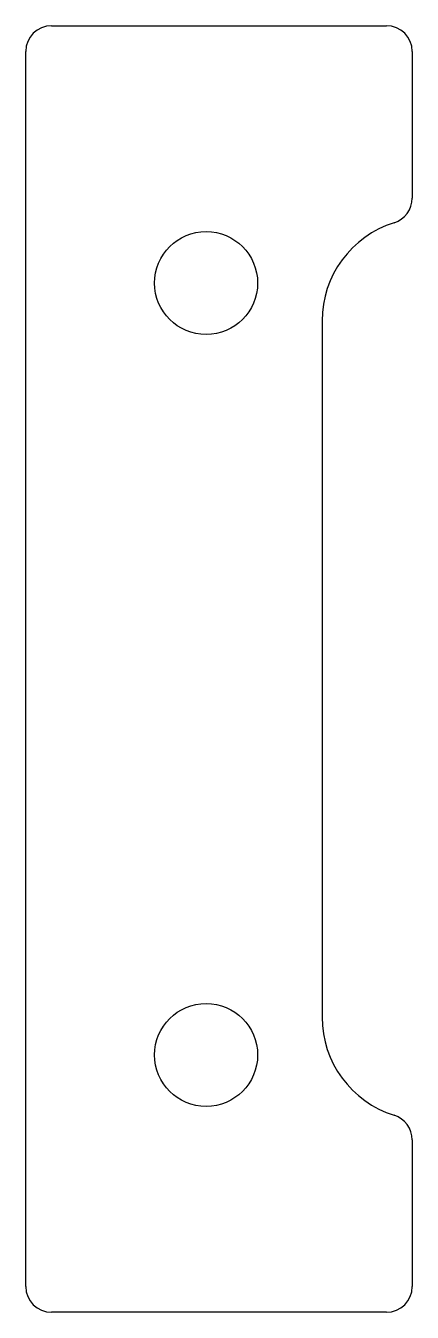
# Model space of a CAD drawing. Extents: x -32 to -2, y -50 to 50.
import ezdxf

# ---------------------------------------------------------------- set-up
doc = ezdxf.new("R2010")
doc.units = 0
doc.layers.get('0').update_dxf_attribs({"linetype": 'continuous'})

# ---------------------------------------------------------------- blocks, each defined once
blk = doc.blocks.new('FILLET')
at = {"color": 0}
for p, q in [((-30, 50), (-4, 50)), ((-32, -48), (-32, 48)), ((-2, 48), (-2, 36.6)), ((-9, 27.06), (-9, -27.06)), ((-2, -36.6), (-2, -48)), ((-4, -50), (-30, -50))]:
    blk.add_line(p, q, dxfattribs=at)
for centre in [(-18, 30), (-18, -30)]:
    blk.add_circle(centre, 4, dxfattribs=at)
for centre, radius, start, end in [((-30, 48), 2, 90, 180), ((-4, 48), 2, 0, 90), ((-4, 36.6), 2, -72.5424, 0), ((-1, 27.06), 8, 107.4576, 179.9998), ((-1, -27.06), 8, -179.9998, -107.4576), ((-4, -36.6), 2, 0, 72.5424), ((-30, -48), 2, -180, -90), ((-4, -48), 2, -90, 0)]:
    blk.add_arc(centre, radius, start, end, dxfattribs=at)

msp = doc.modelspace()

# ---------------------------------------------------------------- block references
at = {"color": 0}
msp.add_blockref('FILLET', (0, 0), dxfattribs=at)

doc.saveas('drawing.dxf')
